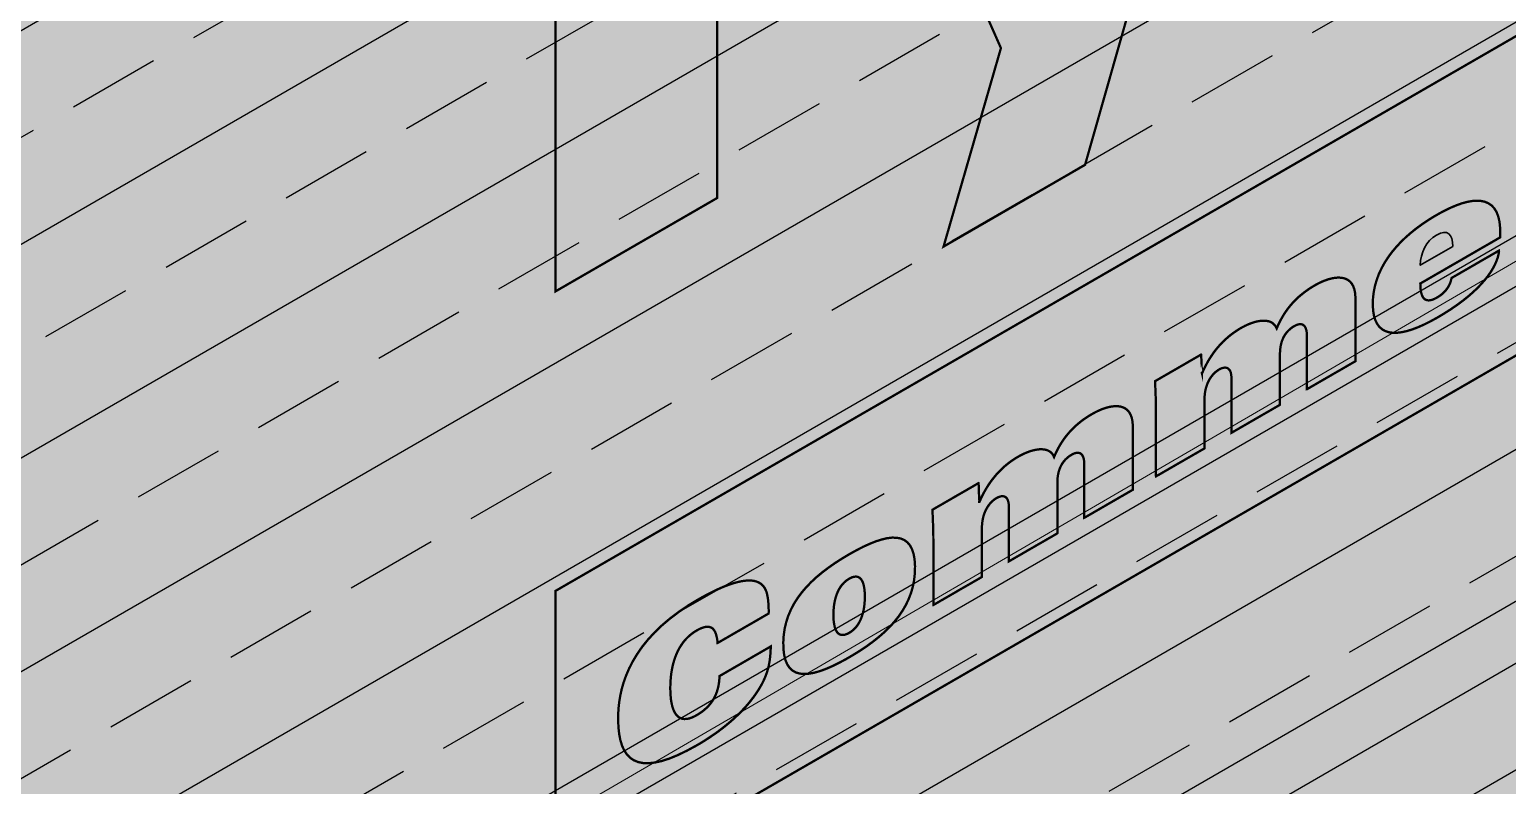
# Model space of a CAD drawing. Extents: x -198.3 to -147.3, y 313.3 to 379.3.
# Drawn here: x -181.048 to -178.053, y 362.88 to 364.411 of the extents above; entities that cross this region are included whole.
import ezdxf

# ---------------------------------------------------------------- set-up
doc = ezdxf.new("R2010")
doc.units = 0
doc.header["$LTSCALE"] = 1.5
doc.header["$MEASUREMENT"] = 0
doc.linetypes.add('DASHED', pattern=[0.75, 0.5, -0.25])
for name, color, linetype in [('DuPont Thru-Wall Flashing', 252, 'CONTINUOUS'), ('DUPONTLOGO', 250, 'CONTINUOUS'), ('FASTENING', 250, 'CONTINUOUS'), ('Shelf Angle', 250, 'CONTINUOUS'), ('STRUCTURE', 250, 'CONTINUOUS')]:
    doc.layers.add(name, color=color, linetype=linetype)
doc.layers.add('EXTERIOR INSULATION', color=7, linetype='CONTINUOUS', true_color=0xcdd69f)
doc.layers.add('Tyvek CommercialWrap', color=7, linetype='DASHED', true_color=0x00538e)
doc.layers.add('Metal Stud', color=250, linetype='CONTINUOUS', lineweight=18)

# ---------------------------------------------------------------- blocks, each defined once
blk = doc.blocks.new('SS-DGG 2')
at = {"layer": 'STRUCTURE'}
h = blk.add_hatch(dxfattribs=at)
h.set_pattern_fill('AR-SAND', color=256, scale=0.25, style=0)
h.set_pattern_definition([(37.5, (-362.0331, 233.6496), (-0.01574834, 0.48170594), [0, -0.38, 0, -0.425, 0, -0.40625]), (7.5, (-362.0331, 233.6496), (0.4424442, 0.7055365), [0, -0.205, 0, -0.3425, 0, -0.13125]), (327.5, (-362.3406, 233.6496), (0.77853547, 0.00141476), [0, -0.125, 0, -0.45, 0, -0.5875]), (317.5, (-362.3406, 233.6496), (0.7515317, 0.2194189), [0, -0.0625, 0, -0.295, 0, -0.3375])])
h.paths.add_polyline_path([(-8.7858, -6.4658, -0.06032), (-8.3164, -5.6231, -0.022567), (-7.1126, -4.1064), (-7.3384, -4.0005, 0.021775), (-8.5108, -5.4822, 0.0603), (-9.008, -6.3751, 0.04506), (-9.3505, -7.4917, 0.020731), (-9.5997, -8.9782, -0.044799), (-9.7881, -9.8444, -0.020914), (-9.9777, -10.3712, -0.055655), (-10.2812, -10.9286, -0.016125), (-10.8857, -11.7371, -0.033704), (-11.3713, -12.2672), (-12.4307, -13.2777), (-13.2332, -13.741), (-13.0332, -13.8565), (-12.2307, -13.4186), (-11.2056, -12.4409, 0.033704), (-10.6982, -11.8869, 0.016125), (-10.0844, -11.066, 0.055655), (-9.7555, -10.4618, 0.020914), (-9.5591, -9.9162, 0.044799), (-9.3615, -9.008, -0.020731), (-9.1156, -7.5412, -0.04506)])
h.paths.add_polyline_path([(-13.0332, -13.8565), (-13.2332, -13.741), (-13.2348, -16.435), (-13.0332, -16.5513)])
h.paths.add_polyline_path([(0, 0), (-0.2192, 0.1179), (-7.3384, -4.0005), (-7.1126, -4.1064)])
h.paths.add_polyline_path([(-16.0434, -5.8254), (-15.8434, -5.9408), (-2.7843, 1.5988), (-2.9918, 1.71)])
h.paths.add_polyline_path([(-16.047, -14.8113), (-15.8434, -14.9289), (-15.8434, -5.9408), (-16.0434, -5.8254)])
at = {"layer": 'STRUCTURE', "true_color": 0xffff42}
blk.add_hatch(color=51, dxfattribs=at).paths.add_polyline_path([(0, 0), (-7.1126, -4.1064, 0.022896), (-8.333, -5.646, 0.058555), (-8.7858, -6.4658, 0.04506), (-9.1156, -7.5412, 0.020731), (-9.3615, -9.008, -0.044799), (-9.5591, -9.9162, -0.020914), (-9.7555, -10.4618, -0.055655), (-10.0844, -11.066, -0.016125), (-10.6982, -11.8869, -0.033704), (-11.2056, -12.4409), (-12.2307, -13.4186), (-13.0332, -13.8565), (-13.0332, -16.5513), (0, -9.0266)])
at = {"layer": 'STRUCTURE'}
blk.add_lwpolyline([(-13.0332, -16.5513), (0, -9.0266)], dxfattribs=at)
blk = doc.blocks.new('CW logo')
at = {"layer": 'DUPONTLOGO', "lineweight": 35, "true_color": 0x00538e}
h = blk.add_hatch(color=154, dxfattribs=at)
h.paths.add_polyline_path([(0, 2.3551), (-0.3621, 2.1461), (-0.3621, 2.4109), (0.6981, 3.023), (0.6981, 2.7582), (0.3277, 2.5443), (0.3277, 1.443), (0, 1.2538)])
h.paths.add_polyline_path([(1.5206, 3.0816), (1.0732, 1.5101), (0.7864, 1.3445), (0.9027, 1.7466), (0.5586, 2.5262), (0.8913, 2.7183), (1.0535, 2.1515), (1.0568, 2.1534), (1.2338, 2.916)])
h.paths.add_polyline_path([(1.8645, 2.3303), (1.5515, 3.0995), (1.8826, 3.2906), (2.0448, 2.7182), (2.0481, 2.7201), (2.2218, 3.4864), (2.5118, 3.6539), (2.2004, 2.5242)])
h.paths.add_polyline_path([(2.8011, 3.2741), (2.8012, 3.2529), (2.8019, 3.2325), (2.8033, 3.2131), (2.8055, 3.1948), (2.8086, 3.1778), (2.8127, 3.1622), (2.8177, 3.1481), (2.8239, 3.1358), (2.8312, 3.1253), (2.8397, 3.1167), (2.8495, 3.1104), (2.8606, 3.1062), (2.8732, 3.1046), (2.8873, 3.1054), (2.903, 3.109), (2.9202, 3.1155), (2.9392, 3.1249), (2.9553, 3.1344), (2.9695, 3.1439), (2.9831, 3.1539), (2.996, 3.1644), (3.0082, 3.1755), (3.0197, 3.1871), (3.0304, 3.1991), (3.0404, 3.2117), (3.0497, 3.2247), (3.0581, 3.2382), (3.0658, 3.2522), (3.0728, 3.2665), (3.0789, 3.2813), (3.0842, 3.2965), (3.0887, 3.312), (3.0923, 3.328), (3.0951, 3.3443), (3.097, 3.3522), (3.1027, 3.3555), (3.1133, 3.3616), (3.1279, 3.37), (3.1459, 3.3804), (3.1668, 3.3925), (3.1896, 3.4057), (3.2139, 3.4197), (3.2389, 3.4341), (3.2639, 3.4485), (3.2883, 3.4626), (3.3114, 3.4759), (3.3324, 3.4881), (3.3508, 3.4987), (3.3659, 3.5074), (3.3769, 3.5138), (3.3832, 3.5174), (3.3839, 3.5107), (3.3812, 3.4883), (3.3775, 3.466), (3.3727, 3.4438), (3.3669, 3.4217), (3.3602, 3.3998), (3.3527, 3.378), (3.3443, 3.3565), (3.3351, 3.3353), (3.3253, 3.3144), (3.3148, 3.2937), (3.3037, 3.2735), (3.292, 3.2537), (3.2798, 3.2342), (3.2672, 3.2153), (3.2542, 3.1968), (3.2409, 3.1789), (3.2274, 3.1616), (3.2146, 3.1454), (3.2015, 3.1296), (3.1879, 3.1142), (3.174, 3.0992), (3.1598, 3.0846), (3.1453, 3.0704), (3.1305, 3.0567), (3.1154, 3.0433), (3.1001, 3.0303), (3.0845, 3.0177), (3.0687, 3.0055), (3.0527, 2.9937), (3.0365, 2.9823), (3.0201, 2.9712), (3.0036, 2.9605), (2.9869, 2.9502), (2.9702, 2.9403), (2.9189, 2.912), (2.867, 2.8866), (2.819, 2.8669), (2.7747, 2.8529), (2.7342, 2.8444), (2.6973, 2.8417), (2.6639, 2.8446), (2.634, 2.8532), (2.6075, 2.8674), (2.5843, 2.8874), (2.5643, 2.9131), (2.5475, 2.9444), (2.5338, 2.9816), (2.523, 3.0244), (2.5152, 3.073), (2.5102, 3.1274), (2.5079, 3.1875), (2.5087, 3.2437), (2.5131, 3.2956), (2.5213, 3.3468), (2.5329, 3.3974), (2.5479, 3.447), (2.5661, 3.4956), (2.5872, 3.5431), (2.6111, 3.5892), (2.6378, 3.6338), (2.6669, 3.6769), (2.6983, 3.7182), (2.7319, 3.7576), (2.7675, 3.7949), (2.8049, 3.8301), (2.844, 3.863), (2.8846, 3.8934), (2.9265, 3.9212), (2.9757, 3.9497), (3.0296, 3.9767), (3.0792, 3.9968), (3.1245, 4.0102), (3.1656, 4.0171), (3.2028, 4.0177), (3.2362, 4.0122), (3.2659, 4.0008), (3.292, 3.9836), (3.3147, 3.9608), (3.3342, 3.9327), (3.3505, 3.8994), (3.3639, 3.861), (3.3744, 3.8179), (3.3822, 3.7701), (3.3875, 3.7179), (3.3904, 3.6614), (3.3907, 3.6145), (3.3825, 3.6098), (3.3641, 3.5992), (3.3368, 3.5834), (3.3021, 3.5633), (3.2612, 3.5398), (3.2157, 3.5135), (3.1668, 3.4853), (3.1161, 3.4559), (3.0647, 3.4263), (3.0143, 3.3972), (2.966, 3.3693), (2.9214, 3.3436), (2.8818, 3.3207), (2.8486, 3.3015), (2.8232, 3.2868), (2.8069, 3.2774)])
h.paths.add_polyline_path([(3.4854, 3.2661), (3.4854, 4.6323), (3.7967, 4.812), (3.7967, 3.4459)])
h.paths.add_polyline_path([(3.7967, 3.9757), (4.0803, 4.5594), (4.4195, 4.7553), (4.1409, 4.1952), (4.4604, 3.8291), (4.0917, 3.6161)])
h.paths.add_polyline_path([(3.0072, 3.5861), (3.031, 3.5998), (3.0523, 3.6121), (3.0702, 3.6225), (3.0841, 3.6305), (3.0961, 3.6374), (3.096, 3.6468), (3.0955, 3.6559), (3.0948, 3.6649), (3.0937, 3.6736), (3.0924, 3.6821), (3.0908, 3.6904), (3.0889, 3.6984), (3.0868, 3.7061), (3.0843, 3.7135), (3.0816, 3.7207), (3.0786, 3.7275), (3.0753, 3.734), (3.0718, 3.7402), (3.0679, 3.746), (3.0639, 3.7514), (3.0595, 3.7564), (3.0549, 3.761), (3.0501, 3.7651), (3.0449, 3.7686), (3.0396, 3.7716), (3.0339, 3.7741), (3.028, 3.7759), (3.0218, 3.7772), (3.0154, 3.7778), (3.0087, 3.7779), (3.0018, 3.7772), (2.9946, 3.7759), (2.9871, 3.7739), (2.9794, 3.7711), (2.9714, 3.7677), (2.9631, 3.7635), (2.9546, 3.7585), (2.9405, 3.7493), (2.9224, 3.736), (2.9059, 3.7218), (2.8911, 3.707), (2.8779, 3.6914), (2.8661, 3.6752), (2.8557, 3.6584), (2.8466, 3.6411), (2.8386, 3.6232), (2.8318, 3.6048), (2.826, 3.586), (2.8211, 3.5668), (2.817, 3.5472), (2.8137, 3.5272), (2.811, 3.5069), (2.8089, 3.4864), (2.8079, 3.471), (2.8125, 3.4737), (2.8227, 3.4796), (2.8377, 3.4882), (2.8565, 3.4991), (2.8785, 3.5118), (2.9029, 3.5258), (2.9287, 3.5408), (2.9552, 3.5561), (2.9817, 3.5713)], flags=16)
at = {"layer": 'DUPONTLOGO', "color": 154, "lineweight": 35, "true_color": 0x00538e, "const_width": 0.00471}
for points in [[(4.4855, 2.5897), (4.4855, 3.2366), (0, 0.647), (0, 0), (4.4855, 2.5897)], [(1.5206, 3.0816), (1.0732, 1.5101), (0.7864, 1.3445), (0.9027, 1.7466), (0.5586, 2.5262), (0.8913, 2.7183), (1.0535, 2.1515), (1.0568, 2.1534), (1.2338, 2.916), (1.5206, 3.0816)], [(0, 2.3551), (-0.3621, 2.1461), (-0.3621, 2.4109), (0.6981, 3.023), (0.6981, 2.7582), (0.3277, 2.5443), (0.3277, 1.443), (0, 1.2538), (0, 2.3551)]]:
    blk.add_lwpolyline(points, dxfattribs=at)
for points in [[(1.7527, 1.2697), (1.7528, 1.2642), (1.7532, 1.2592), (1.7537, 1.2547), (1.7545, 1.2507), (1.7556, 1.2472), (1.7568, 1.2441), (1.7583, 1.2415), (1.76, 1.2394), (1.762, 1.2377), (1.7641, 1.2366), (1.7665, 1.2358), (1.7692, 1.2355), (1.772, 1.2357), (1.7751, 1.2363), (1.7784, 1.2374), (1.7819, 1.2389), (1.7857, 1.2408), (1.789, 1.2428), (1.7921, 1.2448), (1.7949, 1.2469), (1.7975, 1.249), (1.7999, 1.2512), (1.8021, 1.2534), (1.8041, 1.2557), (1.806, 1.258), (1.8077, 1.2603), (1.8092, 1.2627), (1.8105, 1.2651), (1.8117, 1.2675), (1.8128, 1.2699), (1.8137, 1.2724), (1.8145, 1.2749), (1.8152, 1.2773), (1.8158, 1.2798), (1.8163, 1.281), (1.8182, 1.2822), (1.8217, 1.2842), (1.8266, 1.287), (1.8327, 1.2905), (1.8396, 1.2945), (1.8473, 1.2989), (1.8554, 1.3036), (1.8637, 1.3084), (1.8721, 1.3133), (1.8802, 1.318), (1.8879, 1.3224), (1.895, 1.3265), (1.9011, 1.33), (1.9062, 1.3329), (1.9098, 1.3351), (1.9119, 1.3363), (1.9122, 1.3345), (1.9111, 1.3283), (1.9094, 1.3217), (1.9069, 1.3149), (1.9038, 1.3078), (1.8999, 1.3004), (1.8952, 1.2928), (1.8898, 1.285), (1.8835, 1.2771), (1.8764, 1.2689), (1.8685, 1.2606), (1.8596, 1.2522), (1.8499, 1.2437), (1.8392, 1.2351), (1.8275, 1.2265), (1.8149, 1.2178), (1.8012, 1.2091), (1.7867, 1.2004), (1.7733, 1.1931), (1.7605, 1.1867), (1.7482, 1.1812), (1.7366, 1.1768), (1.7256, 1.1734), (1.7153, 1.1711), (1.7057, 1.1699), (1.6969, 1.1699), (1.6888, 1.171), (1.6816, 1.1734), (1.6752, 1.177), (1.6697, 1.1819), (1.6651, 1.1881), (1.6614, 1.1957), (1.6587, 1.2047), (1.657, 1.2151), (1.6564, 1.227), (1.6568, 1.2399), (1.6583, 1.2527), (1.6608, 1.2651), (1.6644, 1.2773), (1.6688, 1.2892), (1.6742, 1.3007), (1.6804, 1.312), (1.6875, 1.3229), (1.6953, 1.3335), (1.7039, 1.3437), (1.7132, 1.3537), (1.7231, 1.3633), (1.7337, 1.3725), (1.7448, 1.3814), (1.7565, 1.3899), (1.7686, 1.3981), (1.7812, 1.4059), (1.793, 1.4126), (1.8041, 1.4184), (1.8152, 1.4237), (1.826, 1.4282), (1.8366, 1.432), (1.8468, 1.4348), (1.8566, 1.4367), (1.866, 1.4375), (1.8747, 1.4371), (1.8828, 1.4355), (1.8901, 1.4326), (1.8966, 1.4282), (1.9023, 1.4224), (1.907, 1.4149), (1.9106, 1.4057), (1.9132, 1.3947), (1.9145, 1.3818), (1.9147, 1.3738), (1.9147, 1.3736), (1.9147, 1.3733), (1.9147, 1.3727), (1.9147, 1.3721), (1.9147, 1.3713), (1.9147, 1.3705), (1.9147, 1.3696), (1.9147, 1.3687), (1.9147, 1.3678), (1.9147, 1.3669), (1.9147, 1.366), (1.9147, 1.3652), (1.9147, 1.3645), (1.9147, 1.364), (1.9147, 1.3636), (1.9147, 1.3633), (1.9146, 1.3632), (1.9123, 1.3619), (1.9073, 1.359), (1.8998, 1.3546), (1.8902, 1.3491), (1.879, 1.3427), (1.8665, 1.3354), (1.8531, 1.3277), (1.8392, 1.3196), (1.8251, 1.3115), (1.8112, 1.3035), (1.798, 1.2958), (1.7857, 1.2888), (1.7748, 1.2825), (1.7657, 1.2772), (1.7587, 1.2732), (1.7543, 1.2706)], [(1.2169, 0.9982), (1.2169, 1.0035), (1.2169, 1.0087), (1.2169, 1.0137), (1.2168, 1.0187), (1.2167, 1.0235), (1.2166, 1.0282), (1.2165, 1.0328), (1.2164, 1.0373), (1.2163, 1.0416), (1.2161, 1.0457), (1.216, 1.0497), (1.2159, 1.0535), (1.2157, 1.0572), (1.2155, 1.0607), (1.2154, 1.064), (1.2152, 1.0671), (1.215, 1.0699), (1.215, 1.0718), (1.2164, 1.0726), (1.2194, 1.0743), (1.2236, 1.0768), (1.229, 1.0799), (1.2354, 1.0836), (1.2424, 1.0876), (1.2499, 1.092), (1.2578, 1.0965), (1.2657, 1.1011), (1.2736, 1.1056), (1.2811, 1.11), (1.2881, 1.1141), (1.2945, 1.1177), (1.2999, 1.1208), (1.3041, 1.1233), (1.3071, 1.125), (1.3085, 1.1258), (1.3086, 1.1257), (1.3086, 1.1249), (1.3087, 1.1235), (1.3088, 1.1217), (1.3088, 1.1193), (1.3089, 1.1167), (1.309, 1.1137), (1.3091, 1.1106), (1.3093, 1.1074), (1.3094, 1.1042), (1.3095, 1.1011), (1.3096, 1.0981), (1.3097, 1.0953), (1.3098, 1.0929), (1.3099, 1.0908), (1.3099, 1.0893), (1.3099, 1.0883), (1.31, 1.0879), (1.31, 1.0879), (1.31, 1.0879), (1.31, 1.088), (1.31, 1.088), (1.3101, 1.088), (1.3101, 1.088), (1.3102, 1.0881), (1.3102, 1.0881), (1.3103, 1.0881), (1.3104, 1.0882), (1.3104, 1.0882), (1.3105, 1.0882), (1.3105, 1.0883), (1.3106, 1.0883), (1.3106, 1.0883), (1.3106, 1.0883), (1.3106, 1.0883), (1.3115, 1.0903), (1.3141, 1.0962), (1.317, 1.102), (1.3201, 1.1078), (1.3233, 1.1136), (1.3268, 1.1193), (1.3305, 1.1249), (1.3344, 1.1304), (1.3385, 1.1358), (1.3429, 1.1411), (1.3474, 1.1462), (1.3522, 1.1513), (1.3573, 1.1561), (1.3626, 1.1608), (1.3681, 1.1654), (1.3739, 1.1697), (1.3799, 1.1738), (1.3861, 1.1778), (1.3918, 1.181), (1.3972, 1.1838), (1.4025, 1.1863), (1.4078, 1.1885), (1.413, 1.1903), (1.4181, 1.1919), (1.4231, 1.1931), (1.4279, 1.1939), (1.4326, 1.1943), (1.437, 1.1944), (1.4412, 1.194), (1.4451, 1.1932), (1.4487, 1.192), (1.4521, 1.1903), (1.455, 1.1881), (1.4576, 1.1854), (1.4598, 1.1823), (1.4616, 1.1786), (1.4641, 1.1845), (1.4668, 1.1902), (1.4697, 1.1959), (1.4728, 1.2014), (1.4761, 1.2069), (1.4796, 1.2122), (1.4833, 1.2174), (1.4872, 1.2225), (1.4914, 1.2275), (1.4958, 1.2324), (1.5005, 1.2372), (1.5054, 1.2419), (1.5107, 1.2464), (1.5162, 1.2508), (1.522, 1.2551), (1.528, 1.2593), (1.5344, 1.2633), (1.541, 1.2672), (1.5474, 1.2706), (1.5539, 1.2736), (1.5604, 1.2762), (1.5669, 1.2784), (1.5732, 1.28), (1.5794, 1.2812), (1.5855, 1.2817), (1.5912, 1.2815), (1.5966, 1.2807), (1.6016, 1.2791), (1.6062, 1.2767), (1.6103, 1.2735), (1.6138, 1.2694), (1.6167, 1.2643), (1.6189, 1.2582), (1.6204, 1.2511), (1.6211, 1.2428), (1.6212, 1.2393), (1.6212, 1.2367), (1.6212, 1.232), (1.6212, 1.2256), (1.6212, 1.2178), (1.6212, 1.2089), (1.6212, 1.1991), (1.6212, 1.1886), (1.6212, 1.1779), (1.6212, 1.1671), (1.6212, 1.1565), (1.6212, 1.1464), (1.6212, 1.1372), (1.6212, 1.129), (1.6212, 1.1221), (1.6212, 1.1168), (1.6212, 1.1135), (1.6212, 1.1123), (1.6203, 1.1118), (1.6177, 1.1103), (1.6136, 1.1079), (1.6083, 1.1049), (1.602, 1.1012), (1.5949, 1.0971), (1.5871, 1.0926), (1.5789, 1.0879), (1.5706, 1.0831), (1.5623, 1.0783), (1.5543, 1.0737), (1.5467, 1.0693), (1.5398, 1.0653), (1.5338, 1.0619), (1.5289, 1.059), (1.5253, 1.057), (1.5233, 1.0558), (1.5228, 1.0557), (1.5228, 1.0573), (1.5228, 1.0607), (1.5228, 1.0657), (1.5228, 1.0719), (1.5228, 1.0792), (1.5228, 1.0873), (1.5228, 1.096), (1.5228, 1.1051), (1.5228, 1.1143), (1.5228, 1.1233), (1.5228, 1.1321), (1.5228, 1.1402), (1.5228, 1.1475), (1.5228, 1.1537), (1.5228, 1.1587), (1.5228, 1.1621), (1.5228, 1.1637), (1.5228, 1.1659), (1.5226, 1.1688), (1.5223, 1.1716), (1.5219, 1.1742), (1.5213, 1.1766), (1.5205, 1.1789), (1.5196, 1.1809), (1.5185, 1.1827), (1.5172, 1.1842), (1.5157, 1.1854), (1.5141, 1.1864), (1.5123, 1.187), (1.5102, 1.1873), (1.508, 1.1873), (1.5056, 1.1869), (1.5029, 1.1861), (1.5001, 1.1849), (1.497, 1.1833), (1.4942, 1.1816), (1.4916, 1.1798), (1.489, 1.1777), (1.4866, 1.1756), (1.4842, 1.1732), (1.482, 1.1707), (1.4799, 1.168), (1.478, 1.1652), (1.4762, 1.1621), (1.4746, 1.1589), (1.4731, 1.1554), (1.4718, 1.1518), (1.4707, 1.1479), (1.4698, 1.1439), (1.4691, 1.1396), (1.4686, 1.1352), (1.4683, 1.1305), (1.4682, 1.1271), (1.4682, 1.1255), (1.4682, 1.1223), (1.4682, 1.1176), (1.4682, 1.1116), (1.4682, 1.1047), (1.4682, 1.0969), (1.4682, 1.0886), (1.4682, 1.08), (1.4682, 1.0712), (1.4682, 1.0626), (1.4682, 1.0543), (1.4682, 1.0466), (1.4682, 1.0396), (1.4682, 1.0337), (1.4682, 1.029), (1.4682, 1.0257), (1.4682, 1.0241), (1.4678, 1.0238), (1.4658, 1.0226), (1.4622, 1.0205), (1.4573, 1.0177), (1.4513, 1.0142), (1.4444, 1.0102), (1.4368, 1.0059), (1.4287, 1.0012), (1.4204, 0.9964), (1.4121, 0.9916), (1.404, 0.9869), (1.3962, 0.9824), (1.389, 0.9783), (1.3827, 0.9746), (1.3774, 0.9716), (1.3734, 0.9692), (1.3708, 0.9677), (1.3699, 0.9672), (1.3699, 0.9682), (1.3699, 0.9712), (1.3699, 0.9757), (1.3699, 0.9817), (1.3699, 0.9888), (1.3699, 0.9969), (1.3699, 1.0057), (1.3699, 1.0148), (1.3699, 1.0242), (1.3699, 1.0336), (1.3699, 1.0427), (1.3699, 1.0512), (1.3699, 1.059), (1.3699, 1.0658), (1.3699, 1.0713), (1.3699, 1.0753), (1.3699, 1.0776), (1.3699, 1.0792), (1.3697, 1.0822), (1.3694, 1.085), (1.3689, 1.0876), (1.3683, 1.0899), (1.3675, 1.092), (1.3665, 1.0939), (1.3653, 1.0954), (1.364, 1.0968), (1.3626, 1.0978), (1.361, 1.0986), (1.3592, 1.0991), (1.3573, 1.0993), (1.3553, 1.0992), (1.3531, 1.0988), (1.3507, 1.0982), (1.3483, 1.0972), (1.3456, 1.0959), (1.3429, 1.0943), (1.3403, 1.0924), (1.3377, 1.0904), (1.3352, 1.0881), (1.3328, 1.0856), (1.3305, 1.0828), (1.3283, 1.0799), (1.3262, 1.0768), (1.3243, 1.0734), (1.3225, 1.0699), (1.3209, 1.0662), (1.3195, 1.0622), (1.3183, 1.0581), (1.3172, 1.0538), (1.3164, 1.0494), (1.3158, 1.0447), (1.3154, 1.0399), (1.3153, 1.0349), (1.3153, 1.034), (1.3153, 1.0314), (1.3153, 1.0273), (1.3153, 1.022), (1.3153, 1.0156), (1.3153, 1.0084), (1.3153, 1.0005), (1.3153, 0.9923), (1.3153, 0.9839), (1.3153, 0.9755), (1.3153, 0.9674), (1.3153, 0.9598), (1.3153, 0.9528), (1.3153, 0.9467), (1.3153, 0.9418), (1.3153, 0.9381), (1.3153, 0.9361), (1.3152, 0.9356), (1.3137, 0.9347), (1.3106, 0.933), (1.3061, 0.9304), (1.3005, 0.9271), (1.2938, 0.9233), (1.2864, 0.919), (1.2785, 0.9145), (1.2703, 0.9097), (1.2619, 0.9049), (1.2537, 0.9002), (1.2458, 0.8956), (1.2384, 0.8913), (1.2318, 0.8875), (1.2261, 0.8842), (1.2216, 0.8817), (1.2185, 0.8799), (1.217, 0.879), (1.2169, 0.8794), (1.2169, 0.8819), (1.2169, 0.8863), (1.2169, 0.8922), (1.2169, 0.8995), (1.2169, 0.9079), (1.2169, 0.9171), (1.2169, 0.9268), (1.2169, 0.9369), (1.2169, 0.947), (1.2169, 0.9569), (1.2169, 0.9663), (1.2169, 0.975), (1.2169, 0.9827), (1.2169, 0.9891), (1.2169, 0.994), (1.2169, 0.9971)], [(0.7658, 0.7378), (0.7658, 0.743), (0.7658, 0.7482), (0.7657, 0.7533), (0.7657, 0.7582), (0.7656, 0.7631), (0.7655, 0.7678), (0.7654, 0.7724), (0.7653, 0.7768), (0.7651, 0.7811), (0.765, 0.7853), (0.7649, 0.7893), (0.7647, 0.7931), (0.7645, 0.7967), (0.7644, 0.8002), (0.7642, 0.8035), (0.764, 0.8066), (0.7639, 0.8095), (0.7638, 0.8114), (0.7653, 0.8122), (0.7682, 0.8139), (0.7725, 0.8164), (0.7779, 0.8195), (0.7842, 0.8231), (0.7912, 0.8272), (0.7988, 0.8315), (0.8066, 0.8361), (0.8146, 0.8407), (0.8224, 0.8452), (0.83, 0.8495), (0.837, 0.8536), (0.8433, 0.8572), (0.8487, 0.8604), (0.853, 0.8628), (0.8559, 0.8645), (0.8573, 0.8654), (0.8575, 0.8653), (0.8575, 0.8645), (0.8575, 0.8631), (0.8576, 0.8612), (0.8577, 0.8589), (0.8578, 0.8562), (0.8579, 0.8533), (0.858, 0.8502), (0.8581, 0.847), (0.8582, 0.8438), (0.8583, 0.8406), (0.8584, 0.8376), (0.8585, 0.8349), (0.8586, 0.8324), (0.8587, 0.8304), (0.8587, 0.8288), (0.8588, 0.8278), (0.8588, 0.8275), (0.8588, 0.8275), (0.8588, 0.8275), (0.8588, 0.8275), (0.8589, 0.8275), (0.8589, 0.8275), (0.859, 0.8276), (0.859, 0.8276), (0.8591, 0.8276), (0.8591, 0.8277), (0.8592, 0.8277), (0.8592, 0.8277), (0.8593, 0.8278), (0.8593, 0.8278), (0.8594, 0.8278), (0.8594, 0.8278), (0.8594, 0.8278), (0.8594, 0.8279), (0.8603, 0.8298), (0.863, 0.8357), (0.8658, 0.8416), (0.8689, 0.8474), (0.8722, 0.8531), (0.8756, 0.8588), (0.8793, 0.8644), (0.8832, 0.8699), (0.8874, 0.8753), (0.8917, 0.8806), (0.8963, 0.8858), (0.9011, 0.8908), (0.9061, 0.8957), (0.9114, 0.9004), (0.9169, 0.9049), (0.9227, 0.9092), (0.9287, 0.9134), (0.9349, 0.9173), (0.9407, 0.9206), (0.946, 0.9233), (0.9513, 0.9258), (0.9566, 0.928), (0.9619, 0.9299), (0.967, 0.9314), (0.9719, 0.9326), (0.9768, 0.9334), (0.9814, 0.9339), (0.9858, 0.9339), (0.99, 0.9335), (0.994, 0.9328), (0.9976, 0.9315), (1.0009, 0.9298), (1.0039, 0.9276), (1.0065, 0.925), (1.0086, 0.9218), (1.0104, 0.9181), (1.0129, 0.924), (1.0156, 0.9298), (1.0185, 0.9354), (1.0216, 0.941), (1.0249, 0.9464), (1.0284, 0.9518), (1.0321, 0.957), (1.0361, 0.9621), (1.0403, 0.9671), (1.0447, 0.972), (1.0494, 0.9768), (1.0543, 0.9814), (1.0595, 0.9859), (1.065, 0.9904), (1.0708, 0.9947), (1.0769, 0.9988), (1.0833, 1.0029), (1.0899, 1.0067), (1.0963, 1.0101), (1.1028, 1.0131), (1.1093, 1.0158), (1.1157, 1.0179), (1.1221, 1.0196), (1.1283, 1.0207), (1.1344, 1.0212), (1.1401, 1.0211), (1.1455, 1.0203), (1.1505, 1.0187), (1.1551, 1.0163), (1.1592, 1.013), (1.1627, 1.0089), (1.1656, 1.0038), (1.1678, 0.9978), (1.1693, 0.9906), (1.17, 0.9824), (1.1701, 0.9789), (1.1701, 0.9762), (1.1701, 0.9716), (1.1701, 0.9652), (1.1701, 0.9574), (1.1701, 0.9485), (1.1701, 0.9387), (1.1701, 0.9282), (1.1701, 0.9175), (1.1701, 0.9067), (1.1701, 0.8961), (1.1701, 0.886), (1.1701, 0.8768), (1.1701, 0.8685), (1.1701, 0.8617), (1.1701, 0.8564), (1.1701, 0.8531), (1.1701, 0.8519), (1.1692, 0.8514), (1.1666, 0.8499), (1.1625, 0.8475), (1.1572, 0.8445), (1.1509, 0.8408), (1.1437, 0.8367), (1.136, 0.8322), (1.1278, 0.8275), (1.1195, 0.8227), (1.1112, 0.8179), (1.1031, 0.8132), (1.0955, 0.8088), (1.0886, 0.8048), (1.0826, 0.8014), (1.0777, 0.7985), (1.0741, 0.7965), (1.0721, 0.7953), (1.0716, 0.7951), (1.0716, 0.7968), (1.0716, 0.8002), (1.0716, 0.8051), (1.0716, 0.8114), (1.0716, 0.8187), (1.0716, 0.8268), (1.0716, 0.8355), (1.0716, 0.8446), (1.0716, 0.8538), (1.0716, 0.8628), (1.0716, 0.8716), (1.0716, 0.8797), (1.0716, 0.887), (1.0716, 0.8932), (1.0716, 0.8982), (1.0716, 0.9016), (1.0716, 0.9032), (1.0716, 0.9053), (1.0714, 0.9083), (1.0711, 0.9111), (1.0707, 0.9137), (1.0701, 0.9161), (1.0693, 0.9184), (1.0684, 0.9204), (1.0673, 0.9222), (1.066, 0.9237), (1.0646, 0.9249), (1.063, 0.9259), (1.0611, 0.9265), (1.0591, 0.9269), (1.0569, 0.9268), (1.0545, 0.9264), (1.0518, 0.9256), (1.049, 0.9244), (1.0459, 0.9228), (1.0432, 0.9211), (1.0405, 0.9193), (1.0379, 0.9173), (1.0355, 0.9151), (1.0331, 0.9128), (1.0309, 0.9103), (1.0288, 0.9076), (1.0269, 0.9047), (1.0251, 0.9017), (1.0234, 0.8984), (1.022, 0.895), (1.0207, 0.8913), (1.0196, 0.8875), (1.0187, 0.8834), (1.0179, 0.8792), (1.0175, 0.8747), (1.0172, 0.87), (1.0171, 0.8666), (1.0171, 0.8651), (1.0171, 0.8618), (1.0171, 0.8571), (1.0171, 0.8512), (1.0171, 0.8442), (1.0171, 0.8365), (1.0171, 0.8282), (1.0171, 0.8195), (1.0171, 0.8108), (1.0171, 0.8021), (1.0171, 0.7938), (1.0171, 0.7861), (1.0171, 0.7791), (1.0171, 0.7732), (1.0171, 0.7685), (1.0171, 0.7652), (1.0171, 0.7637), (1.0167, 0.7633), (1.0147, 0.7622), (1.0111, 0.7601), (1.0062, 0.7572), (1.0002, 0.7538), (0.9933, 0.7498), (0.9857, 0.7454), (0.9776, 0.7408), (0.9693, 0.736), (0.961, 0.7312), (0.9528, 0.7265), (0.9451, 0.722), (0.9379, 0.7178), (0.9316, 0.7142), (0.9263, 0.7111), (0.9222, 0.7088), (0.9196, 0.7073), (0.9187, 0.7068), (0.9187, 0.7078), (0.9187, 0.7107), (0.9187, 0.7153), (0.9187, 0.7212), (0.9187, 0.7284), (0.9187, 0.7364), (0.9187, 0.7452), (0.9187, 0.7544), (0.9187, 0.7638), (0.9187, 0.7731), (0.9187, 0.7822), (0.9187, 0.7907), (0.9187, 0.7985), (0.9187, 0.8053), (0.9188, 0.8108), (0.9188, 0.8149), (0.9188, 0.8172), (0.9187, 0.8187), (0.9186, 0.8217), (0.9183, 0.8245), (0.9178, 0.8271), (0.9171, 0.8295), (0.9163, 0.8316), (0.9154, 0.8334), (0.9142, 0.835), (0.9129, 0.8363), (0.9115, 0.8373), (0.9099, 0.8381), (0.9081, 0.8386), (0.9062, 0.8388), (0.9042, 0.8388), (0.902, 0.8384), (0.8996, 0.8377), (0.8971, 0.8367), (0.8945, 0.8354), (0.8918, 0.8338), (0.8892, 0.8319), (0.8866, 0.8299), (0.8841, 0.8276), (0.8817, 0.8251), (0.8793, 0.8224), (0.8772, 0.8194), (0.8751, 0.8163), (0.8732, 0.8129), (0.8714, 0.8094), (0.8698, 0.8057), (0.8684, 0.8018), (0.8671, 0.7977), (0.8661, 0.7934), (0.8653, 0.7889), (0.8647, 0.7843), (0.8643, 0.7794), (0.8642, 0.7745), (0.8642, 0.7735), (0.8642, 0.7709), (0.8642, 0.7669), (0.8642, 0.7615), (0.8642, 0.7551), (0.8642, 0.7479), (0.8642, 0.7401), (0.8642, 0.7319), (0.8642, 0.7235), (0.8642, 0.7151), (0.8642, 0.707), (0.8642, 0.6993), (0.8642, 0.6924), (0.8642, 0.6863), (0.8642, 0.6814), (0.8642, 0.6777), (0.8642, 0.6757), (0.864, 0.6752), (0.8626, 0.6743), (0.8595, 0.6725), (0.855, 0.6699), (0.8493, 0.6667), (0.8427, 0.6628), (0.8353, 0.6586), (0.8274, 0.654), (0.8191, 0.6493), (0.8108, 0.6444), (0.8026, 0.6397), (0.7947, 0.6351), (0.7873, 0.6308), (0.7806, 0.627), (0.775, 0.6237), (0.7705, 0.6212), (0.7674, 0.6194), (0.7659, 0.6185), (0.7658, 0.6189), (0.7658, 0.6214), (0.7658, 0.6258), (0.7658, 0.6317), (0.7658, 0.639), (0.7658, 0.6474), (0.7658, 0.6566), (0.7658, 0.6664), (0.7658, 0.6764), (0.7658, 0.6865), (0.7658, 0.6964), (0.7658, 0.7058), (0.7658, 0.7145), (0.7658, 0.7222), (0.7658, 0.7286), (0.7658, 0.7335), (0.7658, 0.7367)], [(0.5951, 0.7211), (0.6097, 0.7292), (0.6236, 0.7364), (0.6369, 0.7424), (0.6493, 0.7474), (0.6611, 0.7511), (0.6719, 0.7537), (0.682, 0.7549), (0.6911, 0.7547), (0.6994, 0.7532), (0.7067, 0.7501), (0.713, 0.7455), (0.7183, 0.7393), (0.7225, 0.7315), (0.7257, 0.7219), (0.7277, 0.7106), (0.7286, 0.6974), (0.7283, 0.6831), (0.7268, 0.6692), (0.7242, 0.6558), (0.7205, 0.6429), (0.7157, 0.6304), (0.7099, 0.6183), (0.7031, 0.6066), (0.6954, 0.5953), (0.6867, 0.5844), (0.6771, 0.5738), (0.6666, 0.5636), (0.6553, 0.5537), (0.6432, 0.5441), (0.6304, 0.5347), (0.6168, 0.5256), (0.6025, 0.5168), (0.5877, 0.5082), (0.5734, 0.5006), (0.5598, 0.494), (0.547, 0.4885), (0.5349, 0.4842), (0.5236, 0.481), (0.5131, 0.4792), (0.5035, 0.4787), (0.4948, 0.4795), (0.487, 0.4818), (0.4802, 0.4857), (0.4744, 0.491), (0.4697, 0.498), (0.466, 0.5067), (0.4634, 0.5171), (0.4619, 0.5293), (0.4616, 0.5433), (0.4625, 0.5575), (0.4645, 0.5712), (0.4677, 0.5844), (0.4719, 0.5971), (0.4772, 0.6094), (0.4835, 0.6213), (0.4908, 0.6327), (0.499, 0.6438), (0.5082, 0.6545), (0.5182, 0.6649), (0.5291, 0.675), (0.5408, 0.6847), (0.5533, 0.6942), (0.5665, 0.7034), (0.5804, 0.7123)], [(0.3284, 0.5415), (0.3279, 0.5469), (0.3271, 0.5518), (0.3261, 0.5562), (0.3249, 0.5601), (0.3235, 0.5636), (0.3219, 0.5666), (0.32, 0.569), (0.3179, 0.5711), (0.3156, 0.5726), (0.313, 0.5736), (0.3102, 0.5742), (0.3071, 0.5743), (0.3037, 0.5739), (0.3001, 0.573), (0.2962, 0.5717), (0.292, 0.5699), (0.2875, 0.5676), (0.2817, 0.5641), (0.2754, 0.5596), (0.2697, 0.5548), (0.2644, 0.5495), (0.2595, 0.5438), (0.2552, 0.5378), (0.2512, 0.5315), (0.2477, 0.5248), (0.2446, 0.5179), (0.2419, 0.5108), (0.2396, 0.5035), (0.2376, 0.496), (0.236, 0.4883), (0.2347, 0.4806), (0.2337, 0.4727), (0.2331, 0.4648), (0.2327, 0.4568), (0.2326, 0.4488), (0.2328, 0.441), (0.2333, 0.4336), (0.234, 0.4265), (0.2351, 0.4199), (0.2365, 0.4138), (0.2382, 0.4082), (0.2403, 0.4031), (0.2428, 0.3987), (0.2456, 0.3949), (0.2488, 0.3919), (0.2525, 0.3896), (0.2566, 0.388), (0.2611, 0.3874), (0.2661, 0.3876), (0.2715, 0.3887), (0.2775, 0.3909), (0.2839, 0.394), (0.2895, 0.3973), (0.2944, 0.4005), (0.299, 0.4039), (0.3033, 0.4075), (0.3073, 0.4112), (0.311, 0.4151), (0.3144, 0.4192), (0.3175, 0.4234), (0.3203, 0.4279), (0.3228, 0.4325), (0.325, 0.4373), (0.3269, 0.4423), (0.3285, 0.4475), (0.3299, 0.4529), (0.3309, 0.4585), (0.3317, 0.4643), (0.3322, 0.4703), (0.3325, 0.4746), (0.3341, 0.4755), (0.3375, 0.4774), (0.3423, 0.4802), (0.3485, 0.4838), (0.3556, 0.4879), (0.3636, 0.4925), (0.3721, 0.4974), (0.3809, 0.5025), (0.3899, 0.5077), (0.3986, 0.5128), (0.407, 0.5176), (0.4148, 0.5221), (0.4217, 0.5261), (0.4276, 0.5295), (0.4321, 0.5321), (0.435, 0.5338), (0.4362, 0.5345), (0.4361, 0.5304), (0.4359, 0.526), (0.4356, 0.5215), (0.4353, 0.5171), (0.4349, 0.5126), (0.4343, 0.5081), (0.4337, 0.5035), (0.4328, 0.4989), (0.4319, 0.4943), (0.4307, 0.4895), (0.4293, 0.4848), (0.4277, 0.4799), (0.4259, 0.475), (0.4238, 0.4699), (0.4215, 0.4648), (0.4189, 0.4596), (0.4159, 0.4542), (0.412, 0.4476), (0.4069, 0.4398), (0.4015, 0.4321), (0.3957, 0.4246), (0.3896, 0.4171), (0.3831, 0.4098), (0.3763, 0.4026), (0.3693, 0.3956), (0.362, 0.3887), (0.3544, 0.382), (0.3466, 0.3755), (0.3386, 0.3691), (0.3304, 0.3628), (0.322, 0.3568), (0.3134, 0.351), (0.3048, 0.3453), (0.296, 0.3398), (0.2861, 0.334), (0.2661, 0.3232), (0.2477, 0.3143), (0.2309, 0.3074), (0.2155, 0.3024), (0.2015, 0.2993), (0.1888, 0.2979), (0.1775, 0.2982), (0.1675, 0.3002), (0.1587, 0.3039), (0.1511, 0.309), (0.1446, 0.3157), (0.1392, 0.3238), (0.1349, 0.3333), (0.1315, 0.3442), (0.1291, 0.3563), (0.1276, 0.3696), (0.1269, 0.384), (0.127, 0.3968), (0.1276, 0.4088), (0.129, 0.4213), (0.1311, 0.4343), (0.134, 0.4476), (0.1379, 0.4613), (0.1429, 0.4753), (0.149, 0.4895), (0.1563, 0.5038), (0.165, 0.5183), (0.175, 0.5329), (0.1867, 0.5475), (0.1999, 0.562), (0.2148, 0.5764), (0.2316, 0.5907), (0.2503, 0.6048), (0.2709, 0.6187), (0.2904, 0.6303), (0.3006, 0.636), (0.3104, 0.6412), (0.3198, 0.646), (0.3288, 0.6502), (0.3375, 0.6541), (0.3458, 0.6574), (0.3537, 0.6603), (0.3613, 0.6627), (0.3684, 0.6647), (0.3751, 0.6662), (0.3815, 0.6673), (0.3874, 0.6679), (0.393, 0.6681), (0.3981, 0.6678), (0.4028, 0.6671), (0.4071, 0.666), (0.411, 0.6644), (0.4137, 0.6629), (0.4161, 0.6614), (0.4182, 0.6596), (0.4202, 0.6577), (0.422, 0.6556), (0.4236, 0.6533), (0.4251, 0.6506), (0.4264, 0.6478), (0.4276, 0.6446), (0.4286, 0.641), (0.4294, 0.6372), (0.4302, 0.6329), (0.4308, 0.6283), (0.4313, 0.6232), (0.4316, 0.6177), (0.4319, 0.6118), (0.4321, 0.6053), (0.4319, 0.6012), (0.4302, 0.6002), (0.4267, 0.5982), (0.4217, 0.5953), (0.4155, 0.5917), (0.4083, 0.5875), (0.4003, 0.5829), (0.3917, 0.578), (0.3829, 0.5729), (0.374, 0.5677), (0.3652, 0.5627), (0.3569, 0.5579), (0.3492, 0.5534), (0.3423, 0.5495), (0.3366, 0.5462), (0.3322, 0.5436), (0.3294, 0.542)], [(0.595, 0.5619), (0.5993, 0.5646), (0.6031, 0.5677), (0.6067, 0.5711), (0.6099, 0.5747), (0.6128, 0.5787), (0.6153, 0.5829), (0.6176, 0.5873), (0.6196, 0.592), (0.6214, 0.5968), (0.6229, 0.6018), (0.6241, 0.6069), (0.6251, 0.6121), (0.6258, 0.6174), (0.6264, 0.6228), (0.6267, 0.6283), (0.6269, 0.6338), (0.6268, 0.6392), (0.6266, 0.6444), (0.6261, 0.6494), (0.6255, 0.654), (0.6246, 0.6583), (0.6235, 0.6622), (0.6222, 0.6657), (0.6205, 0.6687), (0.6187, 0.6713), (0.6165, 0.6733), (0.6141, 0.6748), (0.6113, 0.6757), (0.6083, 0.676), (0.6049, 0.6756), (0.6012, 0.6746), (0.5972, 0.6728), (0.5929, 0.6703), (0.5889, 0.6675), (0.5852, 0.6642), (0.5818, 0.6607), (0.5788, 0.6569), (0.5761, 0.6529), (0.5736, 0.6486), (0.5715, 0.644), (0.5696, 0.6393), (0.568, 0.6344), (0.5666, 0.6293), (0.5655, 0.6242), (0.5646, 0.6189), (0.564, 0.6135), (0.5635, 0.608), (0.5633, 0.6025), (0.5633, 0.5971), (0.5634, 0.5917), (0.5637, 0.5867), (0.5643, 0.5819), (0.5651, 0.5775), (0.566, 0.5734), (0.5673, 0.5697), (0.5688, 0.5664), (0.5705, 0.5636), (0.5725, 0.5613), (0.5748, 0.5595), (0.5774, 0.5583), (0.5803, 0.5577), (0.5835, 0.5577), (0.587, 0.5584), (0.5908, 0.5598)]]:
    blk.add_lwpolyline(points, close=True, dxfattribs=at)
at = {"layer": 'DUPONTLOGO', "color": 154, "lineweight": 35, "true_color": 0x00538e}
blk.add_open_spline([(1.8183, 1.3447), (1.8183, 1.37), (1.8079, 1.3806), (1.7855, 1.3677), (1.7644, 1.3555), (1.7527, 1.3324), (1.7527, 1.3068), (1.7527, 1.3068), (1.8183, 1.3447), (1.8183, 1.3447)], degree=3, knots=[0, 0, 0, 0, 1, 1, 1, 2, 2, 2, 3, 3, 3, 3], dxfattribs=at)

msp = doc.modelspace()

# ---------------------------------------------------------------- hatches: boundary and pattern name
at = {"layer": 'DuPont Thru-Wall Flashing'}
h = msp.add_hatch(color=252, dxfattribs=at)
edge = h.paths.add_edge_path()
edge.add_line((-171.2238, 361.0963), (-171.3796, 361.1862))
edge.add_line((-171.3796, 361.1862), (-171.647, 361.3406))
edge.add_line((-171.647, 361.3406), (-173.277, 362.2817))
edge.add_arc((-173.077, 362.6281), 0.4, 180, 240, ccw=False)
edge.add_line((-173.477, 362.6281), (-173.477, 366.5922))
edge.add_line((-173.477, 366.5922), (-184.5558, 360.1513))
edge.add_line((-184.5558, 360.1513), (-184.5558, 356.2337))
edge.add_arc((-184.1558, 356.2337), 0.4, 180, 240)
edge.add_line((-184.3558, 355.8873), (-182.9571, 355.0797))
edge.add_line((-182.9571, 355.0797), (-182.3009, 354.7009))
edge.add_line((-182.3009, 354.7009), (-171.2238, 361.0963))
at = {"layer": 'EXTERIOR INSULATION', "linetype": 'Continuous'}
h = msp.add_hatch(color=256, dxfattribs=at)
h.paths.add_polyline_path([(-173.3063, 374.1249), (-180.1167, 370.1928, 0.191056), (-182.1684, 365.6701, -0.125366), (-182.7824, 363.669, -0.102358), (-185.4179, 360.8466), (-185.4179, 355.5328), (-173.3073, 362.5249)])
h.paths.add_polyline_path([(-180.1167, 370.1928), (-173.3063, 374.1249), (-174.1265, 374.5984), (-180.9369, 370.6664, 0.191056), (-182.9886, 366.1436, -0.125366), (-183.6026, 364.1425, -0.102358), (-186.2381, 361.3202), (-185.4179, 360.8466, 0.102358), (-182.7824, 363.669, 0.125366), (-182.1684, 365.6701, -0.191056)])
h.paths.add_polyline_path([(-185.4179, 360.8466), (-186.2381, 361.3202), (-186.2381, 358.5178), (-186.0381, 358.4024, -0.267949), (-185.9131, 358.1859), (-185.9131, 355.8187), (-185.4179, 355.5328)])
h = msp.add_hatch(dxfattribs=at)
h.set_pattern_fill('ANSI33', color=250, scale=3, angle=105, style=0)
h.set_pattern_definition([(150, (-972.56595, -525.1429), (-0.375, -0.64951905), []), (150, (-972.7032, -524.6306), (-0.375, -0.64951905), [0.375, -0.1875])])
h.paths.add_polyline_path([(-180.9369, 370.6664, 0.191056), (-182.9886, 366.1436, -0.125366), (-183.6026, 364.1425, -0.102358), (-186.2381, 361.3202), (-185.4179, 360.8466, 0.102358), (-182.7824, 363.669, 0.125366), (-182.1684, 365.6701, -0.191056), (-180.1167, 370.1928), (-173.3063, 374.1249), (-174.1265, 374.5984)])
h.paths.add_polyline_path([(-185.9131, 355.8187), (-185.4179, 355.5328), (-185.4179, 360.8466), (-186.2381, 361.3202), (-186.2381, 358.5178), (-186.0381, 358.4024, -0.267949), (-185.9131, 358.1859)])
h = msp.add_hatch(dxfattribs=at)
h.set_pattern_fill('ANSI33', color=250, scale=1.5, angle=345, style=0)
h.set_pattern_definition([(30, (-972.56595, -525.1429), (-0.1875, 0.32475953), []), (30, (-972.30982, -525.2115), (-0.1875, 0.32475953), [0.1875, -0.09375])])
h.paths.add_polyline_path([(-173.3063, 374.1249), (-180.1167, 370.1928, 0.221768), (-182.16, 364.8769, -0.138555), (-185.4179, 360.8466), (-185.4179, 355.5328), (-173.3073, 362.5249)])
at = {"layer": 'Shelf Angle'}
h = msp.add_hatch(color=32, dxfattribs=at)
edge = h.paths.add_edge_path()
edge.add_line((-184.0325, 353.5703), (-171.3796, 360.8754))
edge.add_line((-171.3796, 360.8754), (-171.3796, 361.0063))
edge.add_line((-171.3796, 361.0063), (-171.3796, 361.0425))
edge.add_line((-171.3796, 361.0425), (-171.3796, 361.1311))
edge.add_line((-171.3796, 361.1311), (-171.3796, 361.1862))
edge.add_line((-171.3796, 361.1862), (-171.3796, 361.4107))
edge.add_line((-171.3796, 361.4107), (-173.6785, 362.738))
edge.add_arc((-173.5535, 362.9545), 0.25, 180, 240, ccw=False)
edge.add_line((-173.8035, 362.9545), (-173.8035, 365.1773))
edge.add_arc((-174.0535, 365.1773), 0.25, 0, 60)
edge.add_line((-173.9285, 365.3939), (-174.1285, 365.5093))
edge.add_line((-174.1285, 365.5093), (-186.92, 358.1241))
edge.add_line((-186.92, 358.1241), (-186.92, 355.2374))
edge.add_line((-186.92, 355.2374), (-184.0325, 353.5703))
at = {"layer": 'Tyvek CommercialWrap', "true_color": 0xffffff}
h = msp.add_hatch(color=7, dxfattribs=at)
edge = h.paths.add_edge_path()
edge.add_line((-183.7737, 357.4164), (-173.3063, 363.4598))
edge.add_line((-173.3063, 363.4598), (-173.3063, 372.9702))
edge.add_line((-173.3063, 372.9702), (-179.5063, 369.3906))
edge.add_arc((-175.4405, 365.3448), 5.7358, 135.14234, 177.23251)
edge.add_arc((-186.4031, 365.8748), 5.2397, 328.6499, 357.2325, ccw=False)
edge.add_arc((-190.9214, 368.6273), 10.5304, 312.74788, 328.64993, ccw=False)
edge.add_line((-183.7737, 360.8944), (-183.7737, 357.4164))
at = {"layer": 'Tyvek CommercialWrap', "linetype": 'Continuous', "true_color": 0x00538e}
h = msp.add_hatch(dxfattribs=at)
h.set_pattern_fill('ANSI31', color=154, scale=30, angle=225, style=0)
h.set_pattern_definition([(270, (-972.566, -525.143), (3.75, -9e-16), [])])
h.paths.add_polyline_path([(-173.3063, 363.4598), (-173.3063, 372.9702), (-179.5063, 369.3906, 0.226729), (-181.1422, 364.7213, -0.111634), (-183.7737, 360.8944), (-183.7737, 357.4164)])
h = msp.add_hatch(dxfattribs=at)
h.set_pattern_fill('ANSI31', color=154, scale=30, angle=165, style=0)
h.set_pattern_definition([(210, (-972.566, -525.143), (1.875, -3.247595), [])])
h.paths.add_polyline_path([(-173.3063, 372.9702), (-179.5063, 369.3906, 0.185746), (-181.1696, 365.6218, -0.125366), (-181.9284, 363.1487, -0.069497), (-183.7737, 360.8944), (-183.7737, 357.069), (-173.3063, 363.1191)])

# ---------------------------------------------------------------- linework, layer by layer
at = {"layer": 'DuPont Thru-Wall Flashing', "color": 250, "lineweight": 0}
msp.add_lwpolyline([(-173.8035, 366.4036), (-184.5558, 360.1513)], dxfattribs=at)
at = {"layer": 'Shelf Angle'}
msp.add_lwpolyline([(-184.0325, 353.5703), (-171.3796, 360.8754), (-171.3796, 361.0063), (-171.3796, 361.0425), (-171.3796, 361.0425), (-171.3796, 361.1311), (-171.3796, 361.1862), (-171.3796, 361.4107), (-173.6785, 362.738, -0.267949), (-173.8035, 362.9545), (-173.8035, 365.1773, 0.267949), (-173.9285, 365.3939), (-174.1285, 365.5093), (-186.92, 358.1241), (-186.92, 355.2374)], format="xyb", close=True, dxfattribs=at)

# ---------------------------------------------------------------- block references
at = {"layer": 'FASTENING', "color": 5}
msp.add_blockref('CW logo', (-179.9823, 362.6273), dxfattribs=at)
at = {"layer": 'Metal Stud', "color": 18, "linetype": 'Continuous', "true_color": 0x000000}
msp.add_blockref('SS-DGG 2', (-174.1265, 375.1758), dxfattribs=at)

doc.saveas('drawing.dxf')
